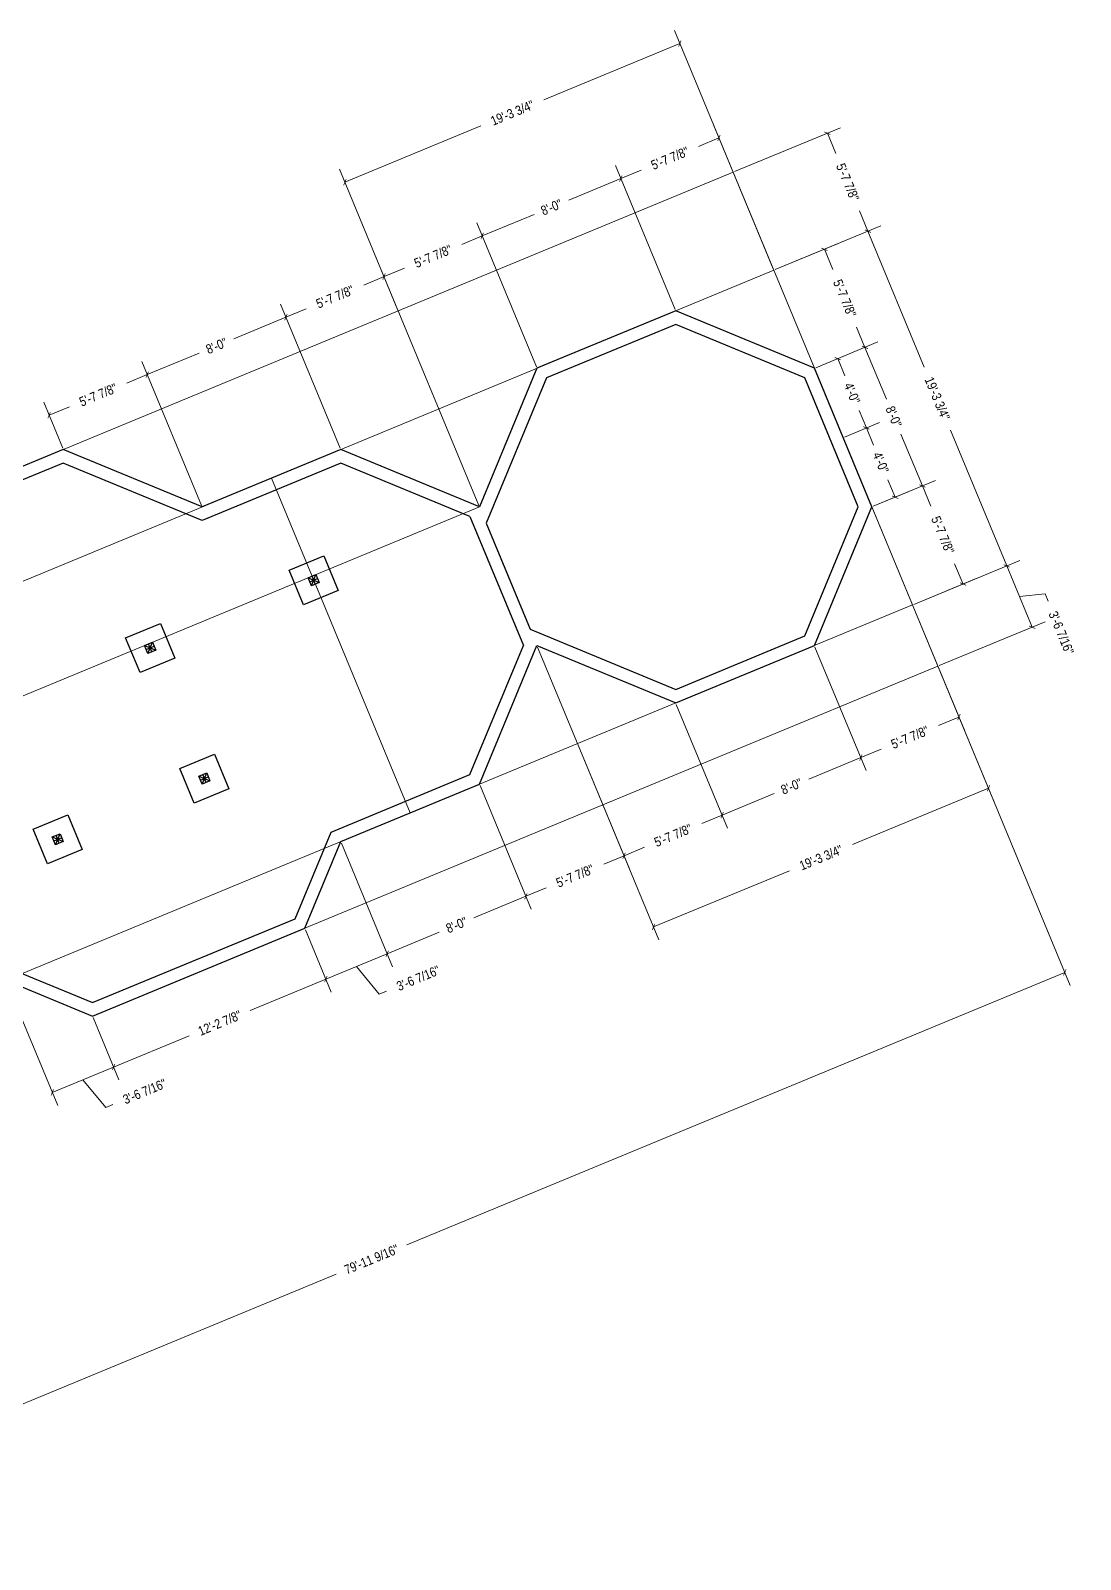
# Model space of a CAD drawing. Header units: inches. Extents: x 6006 to 8652, y 3716 to 4898.
# Drawn here: x 7981 to 8652, y 3747 to 4725 of the extents above; entities that cross this region are included whole.
import ezdxf

# ---------------------------------------------------------------- set-up
doc = ezdxf.new("R2010")
doc.units = ezdxf.units.IN
doc.header["$MEASUREMENT"] = 0
doc.layers.add('FOUNDATION', color=7, linetype='Continuous', lineweight=30)
doc.layers.add('GRID LAYOUT', color=1, linetype='Continuous', lineweight=9)
doc.styles.add('ARCHENTLTD', font='technical.ttf', dxfattribs={"height": 6})
doc.dimstyles.new('ARCHENTLTD', dxfattribs={"dimscale": 0.05, "dimtxt": 0.1875, "dimasz": 3, "dimexe": 9, "dimexo": 1, "dimgap": 2.5, "dimtad": 0, "dimdec": 1, "dimzin": 1, "dimdsep": 46, "dimlunit": 4, "dimtxsty": 'ARCHENTLTD', "dimblk": 'ARCHTICK', "dimcen": 6, "dimclrd": 256, "dimclre": 256, "dimclrt": 256, "dimazin": 0, "dimtol": 1, "dimtfac": 1, "dimtdec": 1, "dimtofl": 0, "dimtmove": 1, "dimatfit": 3, "dimldrblk": 'ARCHTICK', "dimfxl": 1, "dimfrac": 2, "dimtolj": 1, "dimtzin": 0, "dimlwd": 9, "dimlwe": 9, "dimarcsym": 0})

# ---------------------------------------------------------------- blocks, each defined once
blk = doc.blocks.new('_ArchTick')
at = {"color": 0, "linetype": 'ByBlock', "const_width": 0.15}
blk.add_lwpolyline([(-0.5, -0.5), (0.5, 0.5)], dxfattribs=at)
blk = doc.blocks.new('*D60')
at = {"layer": 'GRID LAYOUT', "color": 3, "lineweight": 9}
for p, q in [((7965.87, 4116.76), (7998.63, 4037.66)), ((8021.3, 4093.8), (8037.83, 4053.9)), ((7995.19, 4045.98), (8034.39, 4062.21)), ((8014.79, 4054.1), (8029.34, 4036.25)), ((8029.34, 4036.25), (8033.96, 4038.16))]:
    blk.add_line(p, q, dxfattribs=at)
at = {"layer": 'GRID LAYOUT', "color": 3, "lineweight": 9, "xscale": 3, "yscale": 3, "zscale": 3}
for p, rotation in [((8034.39, 4062.21), 22.49999999999993), ((7995.19, 4045.98), 202.4999999999999)]:
    blk.add_blockref('_ArchTick', p, dxfattribs=dict(at, rotation=rotation))
at = {"layer": 'GRID LAYOUT', "color": 3, "insert": (8054.23, 4046.56), "char_height": 6, "attachment_point": 5, "rotation": 22.5, "style": 'ARCHENTLTD'}
blk.add_mtext('\\A1;3\'-6 7/16"', dxfattribs=at)
blk = doc.blocks.new('*D61')
at = {"layer": 'GRID LAYOUT', "color": 3, "lineweight": 9}
for p, q in [((8157.03, 4150.02), (8173.56, 4110.12)), ((8170.11, 4118.44), (8121.78, 4098.41)), ((8021.3, 4093.8), (8037.83, 4053.9)), ((8034.39, 4062.21), (8082.72, 4082.24))]:
    blk.add_line(p, q, dxfattribs=at)
at = {"layer": 'GRID LAYOUT', "color": 3, "lineweight": 9, "xscale": 3, "yscale": 3, "zscale": 3}
for p, rotation in [((8170.11, 4118.44), 22.49999999999993), ((8034.39, 4062.21), 202.4999999999999)]:
    blk.add_blockref('_ArchTick', p, dxfattribs=dict(at, rotation=rotation))
at = {"layer": 'GRID LAYOUT', "color": 3, "insert": (8102.25, 4090.33), "char_height": 6, "attachment_point": 5, "rotation": 22.5, "style": 'ARCHENTLTD'}
blk.add_mtext('\\A1;12\'-2 7/8"', dxfattribs=at)
blk = doc.blocks.new('*D62')
at = {"layer": 'GRID LAYOUT', "color": 3, "lineweight": 9}
for p, q in [((8179.99, 4205.45), (8212.76, 4126.36)), ((8157.03, 4150.02), (8173.56, 4110.12)), ((8170.11, 4118.44), (8209.31, 4134.67)), ((8189.71, 4126.55), (8204.27, 4108.71)), ((8204.27, 4108.71), (8208.89, 4110.62))]:
    blk.add_line(p, q, dxfattribs=at)
at = {"layer": 'GRID LAYOUT', "color": 3, "lineweight": 9, "xscale": 3, "yscale": 3, "zscale": 3}
for p, rotation in [((8209.31, 4134.67), 22.49999999999993), ((8170.11, 4118.44), 202.4999999999999)]:
    blk.add_blockref('_ArchTick', p, dxfattribs=dict(at, rotation=rotation))
at = {"layer": 'GRID LAYOUT', "color": 3, "insert": (8229.15, 4119.01), "char_height": 6, "attachment_point": 5, "rotation": 22.5, "style": 'ARCHENTLTD'}
blk.add_mtext('\\A1;3\'-6 7/16"', dxfattribs=at)
blk = doc.blocks.new('*D63')
at = {"layer": 'GRID LAYOUT', "color": 3, "lineweight": 9}
for p, q in [((8268.69, 4242.19), (8301.45, 4163.09)), ((8179.99, 4205.45), (8212.76, 4126.36)), ((8298, 4171.41), (8264.75, 4157.64)), ((8209.31, 4134.67), (8242.56, 4148.44))]:
    blk.add_line(p, q, dxfattribs=at)
at = {"layer": 'GRID LAYOUT', "color": 3, "lineweight": 9, "xscale": 3, "yscale": 3, "zscale": 3}
for p, rotation in [((8298, 4171.41), 22.49999999999993), ((8209.31, 4134.67), 202.4999999999999)]:
    blk.add_blockref('_ArchTick', p, dxfattribs=dict(at, rotation=rotation))
at = {"layer": 'GRID LAYOUT', "color": 3, "insert": (8253.66, 4153.04), "char_height": 6, "attachment_point": 5, "rotation": 22.5, "style": 'ARCHENTLTD'}
blk.add_mtext('\\A1;8\'-0"', dxfattribs=at)
blk = doc.blocks.new('*D64')
at = {"layer": 'GRID LAYOUT', "color": 3, "lineweight": 9}
for p, q in [((8305.42, 4330.88), (8364.16, 4189.07)), ((8268.69, 4242.19), (8301.45, 4163.09)), ((8360.72, 4197.39), (8347.72, 4192)), ((8298, 4171.41), (8311.01, 4176.79))]:
    blk.add_line(p, q, dxfattribs=at)
at = {"layer": 'GRID LAYOUT', "color": 3, "lineweight": 9, "xscale": 3, "yscale": 3, "zscale": 3}
for p, rotation in [((8360.72, 4197.39), 22.49999999999993), ((8298, 4171.41), 202.4999999999999)]:
    blk.add_blockref('_ArchTick', p, dxfattribs=dict(at, rotation=rotation))
at = {"layer": 'GRID LAYOUT', "color": 3, "insert": (8329.36, 4184.4), "char_height": 6, "attachment_point": 5, "rotation": 22.5, "style": 'ARCHENTLTD'}
blk.add_mtext('\\A1;5\'-7 7/8"', dxfattribs=at)
blk = doc.blocks.new('*D65')
at = {"layer": 'GRID LAYOUT', "color": 3, "lineweight": 9}
for p, q in [((8305.42, 4330.88), (8364.16, 4189.07)), ((8394.12, 4294.14), (8426.88, 4215.05)), ((8423.43, 4223.36), (8410.43, 4217.98)), ((8360.72, 4197.39), (8373.72, 4202.77))]:
    blk.add_line(p, q, dxfattribs=at)
at = {"layer": 'GRID LAYOUT', "color": 3, "lineweight": 9, "xscale": 3, "yscale": 3, "zscale": 3}
for p, rotation in [((8423.43, 4223.36), 22.49999999999993), ((8360.72, 4197.39), 202.4999999999999)]:
    blk.add_blockref('_ArchTick', p, dxfattribs=dict(at, rotation=rotation))
at = {"layer": 'GRID LAYOUT', "color": 3, "insert": (8392.08, 4210.38), "char_height": 6, "attachment_point": 5, "rotation": 22.5, "style": 'ARCHENTLTD'}
blk.add_mtext('\\A1;5\'-7 7/8"', dxfattribs=at)
blk = doc.blocks.new('*D66')
at = {"layer": 'GRID LAYOUT', "color": 3, "lineweight": 9}
for p, q in [((8482.81, 4330.88), (8515.57, 4251.79)), ((8394.12, 4294.14), (8426.88, 4215.05)), ((8512.13, 4260.1), (8478.87, 4246.33)), ((8423.43, 4223.36), (8456.69, 4237.14))]:
    blk.add_line(p, q, dxfattribs=at)
at = {"layer": 'GRID LAYOUT', "color": 3, "lineweight": 9, "xscale": 3, "yscale": 3, "zscale": 3}
for p, rotation in [((8512.13, 4260.1), 22.49999999999993), ((8423.43, 4223.36), 202.4999999999999)]:
    blk.add_blockref('_ArchTick', p, dxfattribs=dict(at, rotation=rotation))
at = {"layer": 'GRID LAYOUT', "color": 3, "insert": (8467.78, 4241.73), "char_height": 6, "attachment_point": 5, "rotation": 22.5, "style": 'ARCHENTLTD'}
blk.add_mtext('\\A1;8\'-0"', dxfattribs=at)
blk = doc.blocks.new('*D67')
at = {"layer": 'GRID LAYOUT', "color": 3, "lineweight": 9}
for p, q in [((8545.52, 4356.86), (8578.29, 4277.76)), ((8482.81, 4330.88), (8515.57, 4251.79)), ((8574.84, 4286.08), (8561.84, 4280.69)), ((8512.13, 4260.1), (8525.13, 4265.49))]:
    blk.add_line(p, q, dxfattribs=at)
at = {"layer": 'GRID LAYOUT', "color": 3, "lineweight": 9, "xscale": 3, "yscale": 3, "zscale": 3}
for p, rotation in [((8574.84, 4286.08), 22.49999999999993), ((8512.13, 4260.1), 202.4999999999999)]:
    blk.add_blockref('_ArchTick', p, dxfattribs=dict(at, rotation=rotation))
at = {"layer": 'GRID LAYOUT', "color": 3, "insert": (8543.48, 4273.09), "char_height": 6, "attachment_point": 5, "rotation": 22.5, "style": 'ARCHENTLTD'}
blk.add_mtext('\\A1;5\'-7 7/8"', dxfattribs=at)
blk = doc.blocks.new('*D69')
at = {"layer": 'GRID LAYOUT', "color": 3, "lineweight": 9}
for p, q in [((8545.52, 4356.86), (8597.17, 4232.17)), ((8331.4, 4268.16), (8383.05, 4143.48)), ((8593.72, 4240.49), (8506.83, 4204.5)), ((8379.6, 4151.8), (8466.5, 4187.79))]:
    blk.add_line(p, q, dxfattribs=at)
at = {"layer": 'GRID LAYOUT', "color": 3, "lineweight": 9, "xscale": 3, "yscale": 3, "zscale": 3}
for p, rotation in [((8593.72, 4240.49), 22.50000000000018), ((8379.6, 4151.8), 202.5000000000002)]:
    blk.add_blockref('_ArchTick', p, dxfattribs=dict(at, rotation=rotation))
at = {"layer": 'GRID LAYOUT', "color": 3, "insert": (8486.66, 4196.14), "char_height": 6, "attachment_point": 5, "rotation": 22.5, "style": 'ARCHENTLTD'}
blk.add_mtext('\\A1;19\'-3 3/4"', dxfattribs=at)
blk = doc.blocks.new('*D73')
at = {"layer": 'GRID LAYOUT', "color": 3, "lineweight": 9}
for p, q in [((8090.54, 4421.42), (8052.42, 4513.43)), ((8055.87, 4505.12), (8042.86, 4499.73)), ((8001.84, 4458.16), (7989.71, 4487.46)), ((7993.15, 4479.14), (8006.15, 4484.53))]:
    blk.add_line(p, q, dxfattribs=at)
at = {"layer": 'GRID LAYOUT', "color": 3, "lineweight": 9, "xscale": 3, "yscale": 3, "zscale": 3}
for p, rotation in [((8055.87, 4505.12), 22.50000000000002), ((7993.15, 4479.14), 202.5000000000001)]:
    blk.add_blockref('_ArchTick', p, dxfattribs=dict(at, rotation=rotation))
at = {"layer": 'GRID LAYOUT', "color": 3, "insert": (8024.51, 4492.13), "char_height": 6, "attachment_point": 5, "rotation": 22.5, "style": 'ARCHENTLTD'}
blk.add_mtext('\\A1;5\'-7 7/8"', dxfattribs=at)
blk = doc.blocks.new('*D74')
at = {"layer": 'GRID LAYOUT', "color": 3, "lineweight": 9}
for p, q in [((8179.23, 4458.16), (8141.11, 4550.17)), ((8144.56, 4541.86), (8111.31, 4528.08)), ((8055.87, 4505.12), (8089.12, 4518.89)), ((8090.54, 4421.42), (8052.42, 4513.43))]:
    blk.add_line(p, q, dxfattribs=at)
at = {"layer": 'GRID LAYOUT', "color": 3, "lineweight": 9, "xscale": 3, "yscale": 3, "zscale": 3}
for p, rotation in [((8144.56, 4541.86), 22.50000000000002), ((8055.87, 4505.12), 202.5000000000001)]:
    blk.add_blockref('_ArchTick', p, dxfattribs=dict(at, rotation=rotation))
at = {"layer": 'GRID LAYOUT', "color": 3, "insert": (8100.21, 4523.49), "char_height": 6, "attachment_point": 5, "rotation": 22.5, "style": 'ARCHENTLTD'}
blk.add_mtext('\\A1;8\'-0"', dxfattribs=at)
blk = doc.blocks.new('*D75')
at = {"layer": 'GRID LAYOUT', "color": 3, "lineweight": 9}
for p, q in [((8207.27, 4567.83), (8194.27, 4562.45)), ((8267.92, 4421.42), (8203.83, 4576.15)), ((8179.23, 4458.16), (8141.11, 4550.17)), ((8144.56, 4541.86), (8157.56, 4547.24))]:
    blk.add_line(p, q, dxfattribs=at)
at = {"layer": 'GRID LAYOUT', "color": 3, "lineweight": 9, "xscale": 3, "yscale": 3, "zscale": 3}
for p, rotation in [((8207.27, 4567.83), 22.50000000000002), ((8144.56, 4541.86), 202.5000000000001)]:
    blk.add_blockref('_ArchTick', p, dxfattribs=dict(at, rotation=rotation))
at = {"layer": 'GRID LAYOUT', "color": 3, "insert": (8175.92, 4554.85), "char_height": 6, "attachment_point": 5, "rotation": 22.5, "style": 'ARCHENTLTD'}
blk.add_mtext('\\A1;5\'-7 7/8"', dxfattribs=at)
blk = doc.blocks.new('*D76')
at = {"layer": 'GRID LAYOUT', "color": 3, "lineweight": 9}
for p, q in [((8304.66, 4510.11), (8266.54, 4602.13)), ((8269.99, 4593.81), (8256.99, 4588.43)), ((8267.92, 4421.42), (8203.83, 4576.15)), ((8207.27, 4567.83), (8220.28, 4573.22))]:
    blk.add_line(p, q, dxfattribs=at)
at = {"layer": 'GRID LAYOUT', "color": 3, "lineweight": 9, "xscale": 3, "yscale": 3, "zscale": 3}
for p, rotation in [((8269.99, 4593.81), 22.50000000000002), ((8207.27, 4567.83), 202.5000000000001)]:
    blk.add_blockref('_ArchTick', p, dxfattribs=dict(at, rotation=rotation))
at = {"layer": 'GRID LAYOUT', "color": 3, "insert": (8238.63, 4580.82), "char_height": 6, "attachment_point": 5, "rotation": 22.5, "style": 'ARCHENTLTD'}
blk.add_mtext('\\A1;5\'-7 7/8"', dxfattribs=at)
blk = doc.blocks.new('*D77')
at = {"layer": 'GRID LAYOUT', "color": 3, "lineweight": 9}
for p, q in [((8393.35, 4546.85), (8355.24, 4638.86)), ((8358.68, 4630.55), (8325.43, 4616.78)), ((8269.99, 4593.81), (8303.24, 4607.58)), ((8304.66, 4510.11), (8266.54, 4602.13))]:
    blk.add_line(p, q, dxfattribs=at)
at = {"layer": 'GRID LAYOUT', "color": 3, "lineweight": 9, "xscale": 3, "yscale": 3, "zscale": 3}
for p, rotation in [((8358.68, 4630.55), 22.50000000000002), ((8269.99, 4593.81), 202.5000000000001)]:
    blk.add_blockref('_ArchTick', p, dxfattribs=dict(at, rotation=rotation))
at = {"layer": 'GRID LAYOUT', "color": 3, "insert": (8314.34, 4612.18), "char_height": 6, "attachment_point": 5, "rotation": 22.5, "style": 'ARCHENTLTD'}
blk.add_mtext('\\A1;8\'-0"', dxfattribs=at)
blk = doc.blocks.new('*D78')
at = {"layer": 'GRID LAYOUT', "color": 3, "lineweight": 9}
for p, q in [((8421.4, 4656.53), (8408.39, 4651.14)), ((8456.07, 4572.83), (8417.95, 4664.84)), ((8393.35, 4546.85), (8355.24, 4638.86)), ((8358.68, 4630.55), (8371.68, 4635.93))]:
    blk.add_line(p, q, dxfattribs=at)
at = {"layer": 'GRID LAYOUT', "color": 3, "lineweight": 9, "xscale": 3, "yscale": 3, "zscale": 3}
for p, rotation in [((8421.4, 4656.53), 22.50000000000002), ((8358.68, 4630.55), 202.5000000000001)]:
    blk.add_blockref('_ArchTick', p, dxfattribs=dict(at, rotation=rotation))
at = {"layer": 'GRID LAYOUT', "color": 3, "insert": (8390.04, 4643.54), "char_height": 6, "attachment_point": 5, "rotation": 22.5, "style": 'ARCHENTLTD'}
blk.add_mtext('\\A1;5\'-7 7/8"', dxfattribs=at)
blk = doc.blocks.new('*D80')
at = {"layer": 'GRID LAYOUT', "color": 3, "lineweight": 9}
for p, q in [((8456.07, 4572.83), (8392.95, 4725.21)), ((8396.39, 4716.89), (8309.5, 4680.9)), ((8182.27, 4628.2), (8269.17, 4664.19)), ((8215.97, 4546.85), (8178.83, 4636.52))]:
    blk.add_line(p, q, dxfattribs=at)
at = {"layer": 'GRID LAYOUT', "color": 3, "lineweight": 9, "xscale": 3, "yscale": 3, "zscale": 3}
for p, rotation in [((8396.39, 4716.89), 22.49999999999993), ((8182.27, 4628.2), 202.4999999999999)]:
    blk.add_blockref('_ArchTick', p, dxfattribs=dict(at, rotation=rotation))
at = {"layer": 'GRID LAYOUT', "color": 3, "insert": (8289.33, 4672.55), "char_height": 6, "attachment_point": 5, "rotation": 22.5, "style": 'ARCHENTLTD'}
blk.add_mtext('\\A1;19\'-3 3/4"', dxfattribs=at)
blk = doc.blocks.new('*D81')
at = {"layer": 'GRID LAYOUT', "color": 3, "lineweight": 9}
for p, q in [((8457.37, 4572.29), (8497.09, 4588.74)), ((8488.78, 4585.3), (8494.16, 4572.29)), ((8514.76, 4522.58), (8509.37, 4535.58)), ((8483.35, 4509.57), (8523.07, 4526.02))]:
    blk.add_line(p, q, dxfattribs=at)
at = {"layer": 'GRID LAYOUT', "color": 3, "lineweight": 9, "xscale": 3, "yscale": 3, "zscale": 3}
for p, rotation in [((8488.78, 4585.3), 112.5000000000008), ((8514.76, 4522.58), 292.5000000000008)]:
    blk.add_blockref('_ArchTick', p, dxfattribs=dict(at, rotation=rotation))
at = {"layer": 'GRID LAYOUT', "color": 3, "insert": (8501.77, 4553.94), "char_height": 6, "attachment_point": 5, "rotation": 292.5, "style": 'ARCHENTLTD'}
blk.add_mtext('\\A1;5\'-7 7/8"', dxfattribs=at)
blk = doc.blocks.new('*D82')
at = {"layer": 'GRID LAYOUT', "color": 3, "lineweight": 9}
for p, q in [((8483.35, 4509.57), (8523.07, 4526.02)), ((8514.76, 4522.58), (8528.53, 4489.33)), ((8551.49, 4433.89), (8537.72, 4467.14)), ((8520.09, 4420.88), (8559.81, 4437.33))]:
    blk.add_line(p, q, dxfattribs=at)
at = {"layer": 'GRID LAYOUT', "color": 3, "lineweight": 9, "xscale": 3, "yscale": 3, "zscale": 3}
for p, rotation in [((8514.76, 4522.58), 112.4999999999993), ((8551.49, 4433.89), 292.4999999999993)]:
    blk.add_blockref('_ArchTick', p, dxfattribs=dict(at, rotation=rotation))
at = {"layer": 'GRID LAYOUT', "color": 3, "insert": (8533.12, 4478.23), "char_height": 6, "attachment_point": 5, "rotation": 292.5, "style": 'ARCHENTLTD'}
blk.add_mtext('\\A1;8\'-0"', dxfattribs=at)
blk = doc.blocks.new('*D83')
at = {"layer": 'GRID LAYOUT', "color": 3, "lineweight": 9}
for p, q in [((8520.09, 4420.88), (8559.81, 4437.33)), ((8551.49, 4433.89), (8556.88, 4420.89)), ((8577.47, 4371.17), (8572.09, 4384.18)), ((8546.06, 4358.16), (8585.79, 4374.62))]:
    blk.add_line(p, q, dxfattribs=at)
at = {"layer": 'GRID LAYOUT', "color": 3, "lineweight": 9, "xscale": 3, "yscale": 3, "zscale": 3}
for p, rotation in [((8551.49, 4433.89), 112.4999999999993), ((8577.47, 4371.17), 292.4999999999993)]:
    blk.add_blockref('_ArchTick', p, dxfattribs=dict(at, rotation=rotation))
at = {"layer": 'GRID LAYOUT', "color": 3, "insert": (8564.48, 4402.53), "char_height": 6, "attachment_point": 5, "rotation": 292.5, "style": 'ARCHENTLTD'}
blk.add_mtext('\\A1;5\'-7 7/8"', dxfattribs=at)
blk = doc.blocks.new('*D84')
at = {"layer": 'GRID LAYOUT', "color": 3, "lineweight": 9}
for p, q in [((8431.4, 4635), (8499.02, 4663.01)), ((8490.7, 4659.57), (8496.09, 4646.56)), ((8516.68, 4596.85), (8511.29, 4609.85)), ((8457.37, 4572.29), (8524.99, 4600.3))]:
    blk.add_line(p, q, dxfattribs=at)
at = {"layer": 'GRID LAYOUT', "color": 3, "lineweight": 9, "xscale": 3, "yscale": 3, "zscale": 3}
for p, rotation in [((8490.7, 4659.57), 112.5000000000002), ((8516.68, 4596.85), 292.5000000000002)]:
    blk.add_blockref('_ArchTick', p, dxfattribs=dict(at, rotation=rotation))
at = {"layer": 'GRID LAYOUT', "color": 3, "insert": (8503.69, 4628.21), "char_height": 6, "attachment_point": 5, "rotation": 292.5, "style": 'ARCHENTLTD'}
blk.add_mtext('\\A1;5\'-7 7/8"', dxfattribs=at)
blk = doc.blocks.new('*D85')
at = {"layer": 'GRID LAYOUT', "color": 3, "lineweight": 9}
for p, q in [((8457.37, 4572.29), (8524.99, 4600.3)), ((8516.68, 4596.85), (8552.67, 4509.95)), ((8605.37, 4382.73), (8569.38, 4469.63)), ((8546.06, 4358.16), (8613.69, 4386.17))]:
    blk.add_line(p, q, dxfattribs=at)
at = {"layer": 'GRID LAYOUT', "color": 3, "lineweight": 9, "xscale": 3, "yscale": 3, "zscale": 3}
for p, rotation in [((8516.68, 4596.85), 112.5000000000002), ((8605.37, 4382.73), 292.5000000000002)]:
    blk.add_blockref('_ArchTick', p, dxfattribs=dict(at, rotation=rotation))
at = {"layer": 'GRID LAYOUT', "color": 3, "insert": (8561.02, 4489.79), "char_height": 6, "attachment_point": 5, "rotation": 292.5, "style": 'ARCHENTLTD'}
blk.add_mtext('\\A1;19\'-3 3/4"', dxfattribs=at)
blk = doc.blocks.new('*D86')
at = {"layer": 'GRID LAYOUT', "color": 3, "lineweight": 9}
for p, q in [((8546.06, 4358.16), (8613.69, 4386.17)), ((8605.37, 4382.73), (8621.61, 4343.53)), ((8613.49, 4363.13), (8629.96, 4364.8)), ((8629.96, 4364.8), (8631.87, 4360.18)), ((8562.3, 4318.97), (8629.92, 4346.98))]:
    blk.add_line(p, q, dxfattribs=at)
at = {"layer": 'GRID LAYOUT', "color": 3, "lineweight": 9, "xscale": 3, "yscale": 3, "zscale": 3}
for p, rotation in [((8605.37, 4382.73), 112.5000000000002), ((8621.61, 4343.53), 292.5000000000002)]:
    blk.add_blockref('_ArchTick', p, dxfattribs=dict(at, rotation=rotation))
at = {"layer": 'GRID LAYOUT', "color": 3, "insert": (8640.26, 4339.92), "char_height": 6, "attachment_point": 5, "rotation": 292.5, "style": 'ARCHENTLTD'}
blk.add_mtext('\\A1;3\'-6 7/16"', dxfattribs=at)
blk = doc.blocks.new('*D116')
at = {"layer": 'GRID LAYOUT', "color": 3, "lineweight": 9}
for p, q in [((8483.35, 4509.57), (8505.63, 4518.8)), ((8497.32, 4515.36), (8501.9, 4504.29)), ((8515.69, 4471.01), (8511.1, 4482.07)), ((8501.72, 4465.22), (8524, 4474.45))]:
    blk.add_line(p, q, dxfattribs=at)
at = {"layer": 'GRID LAYOUT', "color": 3, "lineweight": 9, "xscale": 3, "yscale": 3, "zscale": 3}
for p, rotation in [((8497.32, 4515.36), 112.500000000001), ((8515.69, 4471.01), 292.500000000001)]:
    blk.add_blockref('_ArchTick', p, dxfattribs=dict(at, rotation=rotation))
at = {"layer": 'GRID LAYOUT', "color": 3, "insert": (8506.5, 4493.18), "char_height": 6, "attachment_point": 5, "rotation": 292.5, "style": 'ARCHENTLTD'}
blk.add_mtext('\\A1;4\'-0"', dxfattribs=at)
blk = doc.blocks.new('*D117')
at = {"layer": 'GRID LAYOUT', "color": 3, "lineweight": 9}
for p, q in [((8501.72, 4465.22), (8524, 4474.45)), ((8515.69, 4471.01), (8520.27, 4459.95)), ((8534.05, 4426.66), (8529.47, 4437.73)), ((8520.09, 4420.88), (8542.37, 4430.11))]:
    blk.add_line(p, q, dxfattribs=at)
at = {"layer": 'GRID LAYOUT', "color": 3, "lineweight": 9, "xscale": 3, "yscale": 3, "zscale": 3}
for p, rotation in [((8515.69, 4471.01), 112.5000000000009), ((8534.05, 4426.66), 292.5000000000009)]:
    blk.add_blockref('_ArchTick', p, dxfattribs=dict(at, rotation=rotation))
at = {"layer": 'GRID LAYOUT', "color": 3, "insert": (8524.87, 4448.84), "char_height": 6, "attachment_point": 5, "rotation": 292.5, "style": 'ARCHENTLTD'}
blk.add_mtext('\\A1;4\'-0"', dxfattribs=at)
blk = doc.blocks.new('*D118')
at = {"layer": 'GRID LAYOUT', "color": 3, "lineweight": 9}
for p, q in [((8501.18, 4463.92), (8645.94, 4114.42)), ((8642.5, 4122.74), (8221.83, 3948.49)), ((7614.66, 4096.71), (7759.43, 3747.21)), ((7755.99, 3755.53), (8176.65, 3929.78))]:
    blk.add_line(p, q, dxfattribs=at)
at = {"layer": 'GRID LAYOUT', "color": 3, "lineweight": 9, "xscale": 3, "yscale": 3, "zscale": 3}
for p, rotation in [((8642.5, 4122.74), 22.5), ((7755.99, 3755.53), 202.5000000000001)]:
    blk.add_blockref('_ArchTick', p, dxfattribs=dict(at, rotation=rotation))
at = {"layer": 'GRID LAYOUT', "color": 3, "insert": (8199.24, 3939.13), "char_height": 6, "attachment_point": 5, "rotation": 22.5, "style": 'ARCHENTLTD'}
blk.add_mtext('\\A1;79\'-11 9/16"', dxfattribs=at)

msp = doc.modelspace()

# ---------------------------------------------------------------- linework, layer by layer
at = {"layer": 'FOUNDATION'}
for p, q in [((8393.73352, 4545.92611), (8305.04108, 4509.1885)), ((8482.42595, 4509.1885), (8393.73352, 4545.92611)), ((8393.73352, 4537.26697), (8311.16402, 4503.06556)), ((8476.30302, 4503.06556), (8393.73352, 4537.26697)), ((8305.04108, 4509.1885), (8268.30347, 4420.49606)), ((8519.16356, 4420.49606), (8482.42595, 4509.1885)), ((8311.16402, 4503.06556), (8272.63304, 4410.04356)), ((8510.50442, 4420.49606), (8476.30302, 4503.06556)), ((8002.22617, 4457.23367), (7913.53373, 4420.49606)), ((8090.9186, 4420.49606), (8002.22617, 4457.23367)), ((8179.61104, 4457.23367), (8090.9186, 4420.49606)), ((8268.30347, 4420.49606), (8179.61104, 4457.23367)), ((8002.22617, 4448.57453), (7919.65667, 4414.37313)), ((8090.9186, 4411.83692), (8002.22617, 4448.57453)), ((8179.61104, 4448.57453), (8090.9186, 4411.83692)), ((8262.18054, 4414.37313), (8179.61104, 4448.57453)), ((8262.18054, 4414.37313), (8296.38194, 4331.80363)), ((8476.30302, 4337.92656), (8510.50442, 4420.49606)), ((8482.42595, 4331.80363), (8519.16356, 4420.49606)), ((8272.63304, 4410.04356), (8300.71151, 4342.25613)), ((8300.71151, 4342.25613), (8393.73352, 4303.72515)), ((8393.73352, 4303.72515), (8476.30302, 4337.92656)), ((8262.18054, 4249.23413), (8296.38194, 4331.80363)), ((8268.30347, 4243.11119), (8305.04108, 4331.80363)), ((8305.04108, 4331.80363), (8393.73352, 4295.06602)), ((8393.73352, 4295.06602), (8482.42595, 4331.80363)), ((8173.4881, 4212.49652), (8262.18054, 4249.23413)), ((8179.61104, 4206.37358), (8268.30347, 4243.11119)), ((8150.5271, 4157.06374), (8173.4881, 4212.49652)), ((8156.65003, 4150.94081), (8179.61104, 4206.37358)), ((8020.92133, 4103.37928), (8150.5271, 4157.06374)), ((8020.92133, 4094.72014), (8156.65003, 4150.94081)), ((7965.48856, 4126.34028), (8020.92133, 4103.37928)), ((7965.48856, 4117.68115), (8020.92133, 4094.72014))]:
    msp.add_line(p, q, dxfattribs=at)
at = {"layer": 'FOUNDATION', "color": 6}
for p, q in [((8158.70156, 4375.09746), (8165.88766, 4372.12089)), ((8159.75394, 4372.5568), (8164.83528, 4374.66155)), ((8160.80632, 4370.01613), (8163.7829, 4377.20222)), ((8163.34699, 4371.06851), (8161.24223, 4376.14984)), ((8056.28575, 4326.72229), (8059.26233, 4333.90839)), ((8058.82642, 4327.77467), (8056.72166, 4332.85601)), ((8054.18099, 4331.80363), (8061.36709, 4328.82705)), ((8055.23337, 4329.26296), (8060.31471, 4331.36772)), ((8088.81384, 4248.19253), (8095.99994, 4245.21595)), ((8089.86622, 4245.65186), (8094.94756, 4247.75662)), ((8090.9186, 4243.11119), (8093.89518, 4250.29729)), ((8093.45927, 4244.16357), (8091.35451, 4249.24491)), ((7995.04007, 4209.35016), (8002.22617, 4206.37358)), ((7996.09245, 4206.80949), (8001.17379, 4208.91425)), ((7997.14483, 4204.26882), (8000.12141, 4211.45492)), ((7999.6855, 4205.3212), (7997.58074, 4210.40254))]:
    msp.add_line(p, q, dxfattribs=at)
at = {"layer": 'FOUNDATION'}
for points in [[(8146.61586, 4380.10353), (8168.78897, 4389.28793), (8177.97337, 4367.11482), (8155.80026, 4357.93042)], [(8160.80632, 4370.01613), (8158.70156, 4375.09746), (8163.7829, 4377.20222), (8165.88766, 4372.12089)], [(8042.09529, 4336.80969), (8064.26839, 4345.99409), (8073.4528, 4323.82098), (8051.27969, 4314.63658)], [(8056.28575, 4326.72229), (8054.18099, 4331.80363), (8059.26233, 4333.90839), (8061.36709, 4328.82705)], [(8076.72814, 4253.19859), (8098.90125, 4262.383), (8108.08565, 4240.20989), (8085.91254, 4231.02548)], [(8090.9186, 4243.11119), (8088.81384, 4248.19253), (8093.89518, 4250.29729), (8095.99994, 4245.21595)], [(7982.95436, 4214.35622), (8005.12747, 4223.54063), (8014.31188, 4201.36752), (7992.13877, 4192.18312)], [(7997.14483, 4204.26882), (7995.04007, 4209.35016), (8000.12141, 4211.45492), (8002.22617, 4206.37358)]]:
    msp.add_lwpolyline(points, close=True, dxfattribs=at)
at = {"layer": 'GRID LAYOUT', "color": 6}
for p, q in [((7699.41125, 4331.80363), (8430.47113, 4634.61854)), ((8482.42595, 4509.1885), (8430.47113, 4634.61854)), ((7725.38867, 4269.0886), (8456.44854, 4571.90352)), ((8135.26482, 4438.86487), (8223.95726, 4224.74239)), ((7751.36608, 4206.37358), (8268.30347, 4420.49606)), ((8519.16356, 4420.49606), (8545.14098, 4357.78104)), ((7814.0811, 4054.96612), (8545.14098, 4357.78104)), ((8156.65003, 4150.94081), (8561.37686, 4318.58415))]:
    msp.add_line(p, q, dxfattribs=at)

# ---------------------------------------------------------------- dimensions: what is measured, and where the dimension line sits
for base, p1, p2, angle, picture, middle in [((8396.39198, 4716.89288), (8216.34865, 4545.92611), (8456.44854, 4571.90352), 202.5, '*D80', (8289.33074, 4672.54666)), ((8421.396581, 4656.526434), (8393.733518, 4545.926106), (8456.44854, 4571.903519), 22.5, '*D78', (8390.03907, 4643.537727)), ((8358.68156, 4630.54902), (8305.04108, 4509.1885), (8393.73352, 4545.92611), 22.5, '*D77', (8314.33534, 4612.18022)), ((8269.98912, 4593.81141), (8268.30347, 4420.49606), (8305.04108, 4509.1885), 22.5, '*D76', (8238.63161, 4580.82271)), ((8605.37081, 4382.72905), (8456.44854, 4571.90352), (8545.14098, 4357.78104), 112.5, '*D85', (8561.02459, 4489.79029)), ((8207.274101, 4567.833999), (8179.611038, 4457.233671), (8268.303473, 4420.496062), 22.5, '*D75', (8175.91659, 4554.845292)), ((8144.55908, 4541.85659), (8090.9186, 4420.49606), (8179.61104, 4457.23367), 22.5, '*D74', (8100.21286, 4523.48778)), ((8551.49373, 4433.88765), (8482.42595, 4509.1885), (8519.16356, 4420.49606), 112.5, '*D82', (8533.12492, 4478.23387)), ((8055.866644, 4505.118976), (8002.226168, 4457.233671), (8090.918603, 4420.496062), 22.5, '*D73', (8024.509133, 4492.13027)), ((8534.05453, 4426.6641), (8500.79476, 4464.84228), (8519.16356, 4420.49606), 112.5, '*D117', (8524.87013, 4448.83721)), ((8577.47114, 4371.17263), (8519.16356, 4420.49606), (8545.14098, 4357.78104), 112.5, '*D83', (8564.48244, 4402.53014)), ((8621.60669, 4343.53216), (8545.14098, 4357.78104), (8561.37686, 4318.58415), 112.5, '*D86', (8632.82545, 4357.87435)), ((8593.72469, 4240.48958), (8331.0185, 4269.0886), (8545.14098, 4357.78104), 202.5, '*D69', (8486.66345, 4196.14336)), ((8574.84104, 4286.07875), (8482.42595, 4331.80363), (8545.14098, 4357.78104), 202.5, '*D67', (8543.48353, 4273.09004)), ((8360.71856, 4197.38631), (8268.30347, 4243.11119), (8305.04108, 4331.80363), 202.5, '*D64', (8329.36105, 4184.39761)), ((8423.43358, 4223.36373), (8305.04108, 4331.80363), (8393.73352, 4295.06602), 202.5, '*D65', (8392.07607, 4210.37502)), ((8512.12601, 4260.10134), (8393.73352, 4295.06602), (8482.42595, 4331.80363), 202.5, '*D66', (8467.7798, 4241.73253)), ((8298.00353, 4171.4089), (8179.61104, 4206.37358), (8268.30347, 4243.11119), 202.5, '*D63', (8253.65732, 4153.0401)), ((8209.3111, 4134.67129), (8156.65003, 4150.94081), (8179.61104, 4206.37358), 202.5, '*D62', (8211.19792, 4111.57537)), ((8034.38551, 4062.21474), (7965.48856, 4117.68115), (8020.92133, 4094.72014), 202.5, '*D60', (8036.27233, 4039.11882))]:
    dim = msp.add_linear_dim(base=base, p1=p1, p2=p2, angle=angle, dimstyle='ARCHENTLTD', override={"dimscale": 1, "dimtxt": 6, "dimdec": 4, "dimrnd": 0.0625, "dimclrd": 3, "dimclre": 3, "dimclrt": 3, "dimtol": 0, "dimtdec": 4}, dxfattribs=at)
    dim.commit()
    dim.dimension.update_dxf_attribs({"geometry": picture, "text_midpoint": middle})
for p1, p2, distance, picture, middle in [((8430.471127, 4634.618541), (8456.44854, 4571.903519), 65.192303, '*D84', (8503.689668, 4628.209045)), ((8456.44854, 4571.903519), (8482.425953, 4509.188497), 34.99392, '*D81', (8501.767413, 4553.937601)), ((8482.42595, 4509.1885), (8500.79476, 4464.84228), 16.11787, '*D116', (8506.50132, 4493.18343)), ((8500.79476, 4464.84228), (7614.28031, 4097.63597), 370.29337, '*D118', (8199.24267, 3939.13266))]:
    dim = msp.add_aligned_dim(p1=p1, p2=p2, distance=distance, dimstyle='ARCHENTLTD', override={"dimscale": 1, "dimtxt": 6, "dimdec": 4, "dimrnd": 0.0625, "dimclrd": 3, "dimclre": 3, "dimclrt": 3, "dimtol": 0, "dimtdec": 4}, dxfattribs=at)
    dim.commit()
    dim.dimension.update_dxf_attribs({"geometry": picture, "text_midpoint": middle})
dim = msp.add_linear_dim(base=(8170.11421, 4118.43541), p1=(8020.92133, 4094.72014), p2=(8156.65003, 4150.94081), angle=202.5, text='12\'-2 7/8"', dimstyle='ARCHENTLTD', override={"dimscale": 1, "dimtxt": 6, "dimdec": 4, "dimrnd": 0.0625, "dimclrd": 3, "dimclre": 3, "dimclrt": 3, "dimtol": 0, "dimtdec": 4}, dxfattribs=at)
dim.commit()
dim.dimension.update_dxf_attribs({"geometry": '*D61', "text_midpoint": (8102.24986, 4090.32507)})

doc.saveas('drawing.dxf')
